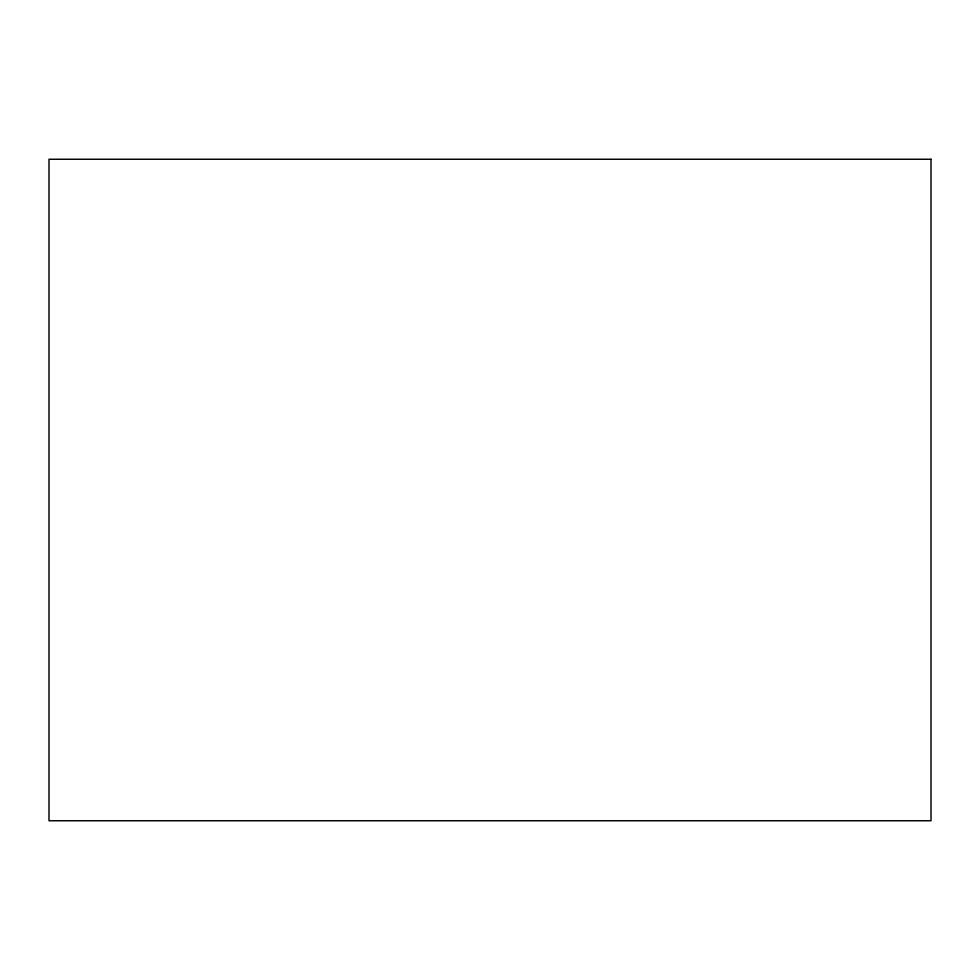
<?xml version="1.0" encoding="UTF-8"?>
<svg xmlns="http://www.w3.org/2000/svg" width="980" height="980" viewBox="0 0 980 980"><rect width="100%" height="100%" fill="white"/><g stroke="black" fill="none" stroke-linecap="round" stroke-linejoin="round"><path stroke-width="1.47" d="M931 159.25L49 159.25L49 820.75L931 820.75L931 159.25"/></g></svg>
